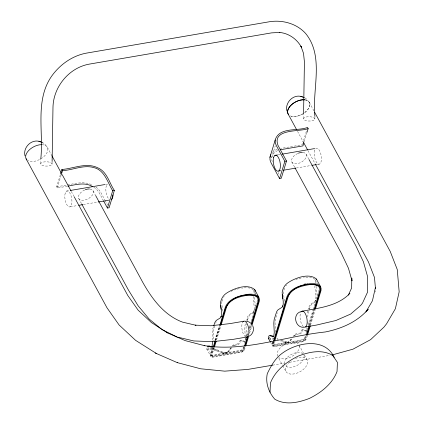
<?xml version="1.0" encoding="UTF-8"?>
<svg xmlns="http://www.w3.org/2000/svg" width="424" height="424" viewBox="0 0 424 424"><rect width="100%" height="100%" fill="white"/><g stroke="black" fill="none" stroke-linecap="round" stroke-linejoin="round"><path stroke-width="0.32" stroke-dasharray="2.12 1.59" d="M275.489 332.193L275.07 323.639A11.633 4.797 80.3 0 1 275.086 322.706L275.309 320.078A13.642 5.629 80.3 0 1 275.505 318.986L277.121 313.368M40.699 163.712L40.762 159.763M52.067 164.178A5.698 2.168 1 0 0 43.873 161.963A5.698 2.168 1 0 0 43.206 165.694A5.698 2.168 1 0 0 52.067 164.178L52.099 162.191M303.499 118.656L303.563 114.692M314.873 119.118A5.698 2.168 1 0 0 306.679 116.902A5.698 2.168 1 0 0 306.011 120.639A5.698 2.168 1 0 0 314.873 119.118L314.905 117.141M254.151 293.424C254.692 286.953 246.01 287.324 241.733 288.23M315.843 282.845C316.384 276.374 307.702 276.745 303.43 277.651M245.215 338.114C246 345.989 239.799 336.995 239.375 342.327A2.003 1.161 -28.5 0 1 237.159 344.002M306.907 327.535C307.707 335.379 301.491 326.48 301.067 331.748A2.003 1.161 -28.5 0 1 298.856 333.423L295.867 333.942L292.984 336.264M255.428 292.512L255.296 293.668M257.591 299.763L256.769 302.641M316.993 283.094L317.094 282.564M245.305 323.872L245.236 324.175A13.642 5.629 80.3 0 0 245.046 325.266L244.823 327.895A11.633 4.797 80.3 0 0 244.807 328.828L245.215 336.508M221.916 301.681L221.805 302.217A6.598 2.724 80.3 0 0 221.704 302.959L222.452 309.409A14.533 5.994 80.3 0 1 222.621 310.527L222.722 311.412A6.122 2.523 80.3 0 1 222.77 311.921L222.775 312.091M253.345 296.291L253.234 296.827A6.598 2.724 80.3 0 0 253.133 297.574L253.886 304.019A14.527 5.994 80.3 0 1 254.05 305.142L254.156 306.022A6.122 2.523 80.3 0 1 254.199 306.536L254.199 308.969A13.298 5.486 80.3 0 1 254.13 309.615L253.61 311.349A5.427 2.237 80.3 0 1 253.478 311.592L253.17 312.048A7.849 3.238 80.3 0 1 252.916 312.345L249.238 314.635A15.306 6.312 80.3 0 0 248.602 315.255L248.051 316.012A22.567 9.307 80.3 0 0 247.542 316.908C245.65 320.417 248.151 319.574 248.777 316.696A22.567 9.307 80.3 0 1 249.286 315.8L249.837 315.043A15.306 6.312 80.3 0 1 250.473 314.423L253.319 312.764M315.043 285.712L314.931 286.248A6.598 2.724 80.3 0 0 314.831 286.995L315.578 293.44A14.527 5.994 80.3 0 1 315.742 294.563L315.848 295.443A6.122 2.523 80.3 0 1 315.891 295.957L315.891 298.39A13.298 5.486 80.3 0 1 315.822 299.037L315.302 300.77A5.427 2.237 80.3 0 1 315.175 301.014L314.862 301.469A7.849 3.238 80.3 0 1 314.608 301.771L310.93 304.056A15.306 6.312 80.3 0 0 310.294 304.676L309.743 305.434A22.567 9.307 80.3 0 0 309.239 306.335C307.347 309.838 309.849 308.995 310.474 306.117A22.567 9.307 80.3 0 1 310.978 305.222L311.529 304.469A15.306 6.312 80.3 0 1 312.165 303.844L315.334 301.973M213.299 327.068L212.572 329.777A13.642 5.629 80.3 0 0 212.382 330.868L212.159 333.497A11.633 4.797 80.3 0 0 212.143 334.43L212.514 341.299M307.66 310.893L306.934 313.596A13.642 5.629 80.3 0 0 306.828 314.158M308.73 311.28L308.169 313.384A13.642 5.629 80.3 0 0 307.978 314.481L307.755 317.11A11.633 4.797 80.3 0 0 307.739 317.576M67.506 186.205L57.282 187.959L56.652 186.793L60.399 174.444M57.282 187.959L61.03 175.605M208.269 346.636L207.946 347.717A2.003 1.161 -28.5 0 0 209.334 348.777C216.569 346.44 226.22 358.487 230.529 347.85M222.038 301.22L222.828 298.761M212.922 346.848L210.617 354.443L211.396 356.367L212.424 356.78L240.896 351.899L242.512 351.284L243.705 350.298L244.834 346.88M214.841 340.514L219.256 325.95M213.214 347.171L210.733 355.349A3.371 1.95 -28.5 0 0 210.733 356.308A3.403 1.972 -28.5 0 0 211.327 356.95A3.371 1.95 -28.5 0 0 213.071 357.13L240.901 352.36A3.371 1.95 -28.5 0 0 242.305 351.899A3.403 1.972 -28.5 0 0 243.53 351.088A3.371 1.95 -28.5 0 0 244.637 349.535L245.591 346.392M215.312 340.249L219.892 325.144M213.42 347.357L211.385 354.056A2.003 1.161 -28.5 0 0 212.779 355.116L240.594 350.346A2.003 1.161 -28.5 0 0 242.814 348.671L243.445 346.604M215.509 340.461L220.051 325.473M213.505 347.924L211.205 355.519L211.396 356.367M215.811 340.324L220.416 325.129M272.346 161.56L271.779 160.023L271.704 157.543L275.261 145.808M214.258 347.585L211.968 355.132A2.003 1.161 -28.5 0 0 213.362 356.192L241.177 351.422M216.547 340.032L220.936 325.563M244.86 341.495L241.473 340.223L240.609 342.12A3.371 1.95 -28.5 0 1 239.502 343.673A3.403 1.972 -28.5 0 1 238.277 344.479A3.371 1.95 -28.5 0 1 236.873 344.945L233.894 345.454M302.667 143.503L302.296 144.738L280.714 148.437M303.605 140.413L306.785 129.919M304.236 141.574L306.854 132.929M244.457 343.249L245.973 338.257M246.731 335.76L248.056 331.393M249.19 327.651L250.133 324.53M251.082 321.408L254.866 308.926M255.243 307.676L255.444 307.013M255.826 305.757L256.022 305.11M256.319 304.13L256.509 303.494M247.325 335.67L248.093 333.137M249.63 328.07L250.78 324.27M244.357 346.599L243.403 349.747A2.003 1.161 -28.5 0 1 241.187 351.416M249.694 328.982L250.838 325.208M249.635 331.049L251.363 325.346M249.593 333.179L251.883 325.627M272.886 341.967L272.314 343.869L272.505 344.712L273.088 345.788L274.116 346.207L302.593 341.32L304.209 340.711L305.397 339.719L306.531 336.306M273.385 341.627L272.431 344.77A3.371 1.95 -28.5 0 0 272.436 345.735A3.403 1.972 -28.5 0 0 273.024 346.371A3.371 1.95 -28.5 0 0 274.768 346.551L302.593 341.781M273.708 341.415L273.083 343.482A2.025 1.171 -28.5 0 0 273.719 344.537A2.003 1.161 -28.5 0 0 274.471 344.537L288.707 342.099M273.856 341.776L272.897 344.945L273.088 345.788M274.429 342.041L273.666 344.558A2.003 1.161 -28.5 0 0 275.054 345.613L288.643 343.286M277.625 339.847L277.911 338.914L276.268 338.4M288.718 343.074L288.384 342.459L288.664 341.532L290.848 339.295M306.891 330.953L303.165 329.644L302.301 331.541A3.371 1.95 -28.5 0 1 301.199 333.094A3.403 1.972 -28.5 0 1 299.975 333.9A3.371 1.95 -28.5 0 1 298.581 334.356L295.586 334.875M304.851 336.979L304.512 338.092A2.003 1.161 -28.5 0 1 302.301 339.762L291.293 341.654M305.603 334.488L305.778 333.911M306.101 332.845L307.48 328.303M308.423 325.187L312.965 310.209M313.156 309.584L316.94 297.102M317.332 295.798L317.454 295.396M317.65 294.744L318.016 293.551M318.313 292.56L318.541 291.818M318.647 291.458L319.012 290.249M308.826 325.727L313.627 309.891M306.049 336.02L305.094 339.168A2.003 1.161 -28.5 0 1 302.884 340.838L291.23 342.841M309.483 324.699L313.866 310.225M309.986 324.901L314.401 310.336M307.283 335.813L306.329 338.956A3.371 1.95 -28.5 0 1 305.227 340.514A3.403 1.972 -28.5 0 1 304.003 341.32A3.371 1.95 -28.5 0 1 302.609 341.771M310.527 325.118L315.297 309.387M214.862 325.802L213.807 329.565A13.642 5.629 80.3 0 0 213.617 330.656L213.394 333.285A11.633 4.797 80.3 0 0 213.378 334.218L213.754 341.087M247.197 321.254L247.86 319.139M309.059 310.151L309.557 308.561M271.704 157.543C272.293 154.309 274.805 151.744 277.784 150.525M210.808 355.291L211.841 355.704L240.313 350.823L241.929 350.208L243.116 349.222L243.869 347.071M291.654 342.02L302.01 340.244L303.626 339.635L304.814 338.644L305.561 336.497M284.52 288.182L283.497 291.638A6.598 2.724 80.3 0 0 283.402 292.385L284.149 298.83A14.533 5.994 80.3 0 1 284.313 299.954L284.419 300.833A6.122 2.523 80.3 0 1 284.462 301.347L284.499 302.074M277.238 313.055L277.381 312.689M215.689 323.268L215.933 322.68M253.695 311.163L253.732 311.073A4.855 2.003 80.3 0 0 253.822 310.829L253.822 310.829A11.501 4.744 80.3 0 1 253.695 311.163L253.61 311.349M315.387 300.584L315.424 300.494A4.855 2.003 80.3 0 0 315.514 300.25L315.514 300.25A11.501 4.744 80.3 0 1 315.387 300.584L315.302 300.77M223.612 297.309L224.158 296.493M291.24 339.232L289.168 341.892M291.855 338.919L290.498 340.817M231.006 347.775L228.192 351.708L225.807 353.356L223.432 353.203L212.641 349.54L209.048 349.715A3.371 1.95 -28.5 0 1 207.299 349.535A3.403 1.972 -28.5 0 1 206.711 348.894A3.371 1.95 -28.5 0 1 206.716 347.94M231.621 347.463C227.036 358.407 219.441 349.413 211.634 349.063L211.3 348.443M285.85 285.914L286.476 285.119M211.804 347.108L211.184 347.341L209.79 346.927M232.14 345.91L234.175 344.521L237.154 344.007M293.551 336.264L296.201 334.562L295.867 333.942M294.166 335.951L295.136 335.151M272.394 152.396L274.805 150.435L277.397 149.168M253.918 312.34L253.483 312.652M232.824 346.042L234.509 345.141L234.175 344.521M231.038 291.277L236.03 289.422M288.384 342.459C285.84 343.509 283.19 341.924 280.815 341.087M295.851 279.437L297.728 278.844M237.292 289.083L240.477 288.394M298.989 278.51L302.169 277.815M304.172 284.038L306.054 283.672M306.685 283.555L307.941 283.311M56.652 186.793L66.881 185.044M67.522 184.933C75.811 183.327 84.768 180.969 92.729 185.177M66.478 191.129L69.737 190.572M105.56 184.429L107.516 184.096A8.141 3.36 80.3 0 0 105.989 191.712A8.141 3.36 80.3 0 0 109.546 199.63M278.171 154.834L280.126 154.5M70.283 206.774L77.449 205.545M83.311 204.543L98.294 201.972M296.307 168.021L311.285 165.455M317.147 164.448L319.754 164.003M246.588 319.293L247.823 319.081M308.285 308.714L309.52 308.502M240.238 340.435L241.426 340.228M301.93 329.856L303.123 329.649M211.401 347.336L212.636 347.124M305.762 331.16L306.997 330.948M272.505 344.712L273.533 345.131L289.067 342.465M272.712 365.165L284.43 363.151M289.64 362.26L330.015 355.339M274.62 338.029L271.031 338.198A2.003 1.161 -28.5 0 1 269.643 337.144M274.339 338.962L270.74 339.136A3.371 1.95 -28.5 0 1 270.062 339.195M41.706 142.31L44.907 144.202L46.19 145.951M41.605 142.268L43.216 142.904M281.605 340.361C283.815 341.161 286.306 342.528 288.664 341.532L288.998 342.147C286.057 343.276 283.11 341.267 280.381 340.35M93.778 187.254C98.819 189.978 100.552 195.872 103.339 200.472M305.153 97.992L306.844 99.296L308.126 101.039M95.962 187.058L98.622 189.364L100.568 192.035L104.834 199.895M309.345 102.481L314.401 111.793M297.531 131.345L302.577 140.636M307.935 150.509L315.191 163.865M306.144 154.251L308.672 158.91M291.802 161.963L294.956 167.766M278.096 172.478L279.676 175.388M315.207 279.713L317.396 283.751M304.814 338.644L305.397 339.719M303.626 339.635L304.209 340.711M307.156 359.987L298.883 344.749A12.079 6.996 -28.5 0 0 291.421 342.147M253.51 290.292L255.698 294.325M269.637 337.711L271.519 341.166M271.832 341.744L273.083 344.05M273.533 345.131L274.116 346.207M270.57 342.306L272.431 345.73M278.833 358.444L282.511 365.218M282.813 365.779L285.882 371.424M243.116 349.222L243.705 350.298M241.929 350.208L242.512 351.284M207.946 348.29L211.385 354.628M211.841 355.704L212.424 356.78M206.711 348.894L210.733 356.308M105.141 200.457L107.579 204.951M93.063 190.784L95.267 194.849M78.721 198.496L81.88 204.32M47.382 147.398L51.479 154.946M71.343 191.531L73.866 196.179M277.911 338.914L278.239 339.534M272.998 337.864L273.332 338.485M375.653 290.673L375.754 291.929M307.914 321.784L308.131 325.341M255.46 306.859L255.434 306.324A6.122 2.523 80.3 0 0 255.391 305.81L255.285 304.93A14.527 5.994 80.3 0 0 255.121 303.807L254.368 297.362A6.598 2.724 80.3 0 1 254.427 296.874M246.439 335.919L246.042 328.616A11.633 4.797 80.3 0 1 246.058 327.683L246.28 325.06A13.642 5.629 80.3 0 1 246.471 323.963M299.286 345.899A12.079 6.996 -28.5 0 1 291.977 356.399A12.079 6.996 -28.5 0 1 278.812 357.596M277.609 356.186A12.079 6.996 -28.5 0 1 289.613 342.481M295.523 358.466A12.079 6.996 -28.5 0 1 307.321 363.978A12.079 6.996 -28.5 0 1 290.482 374.069A12.079 6.996 -28.5 0 1 289.64 361.995M41.955 144.695A12.079 6.996 -28.5 0 1 45.22 155.253A12.079 6.996 -28.5 0 1 27.873 160.617M305.179 99.9A12.079 6.996 -28.5 0 1 304.103 113.076M303.579 113.431A12.079 6.996 -28.5 0 1 291.129 116.25M303.377 326.57A8.146 3.36 80.2 0 1 300.197 319.028A8.146 3.36 80.2 0 1 301.326 311.608M245.512 336.826A8.146 3.36 80.3 0 1 241.956 328.902A8.146 3.36 80.3 0 1 243.482 321.286M216.208 322.118A22.567 9.307 80.3 0 1 216.41 321.752M316.124 286.295A6.598 2.724 80.3 0 0 316.066 286.783L316.813 293.228A14.527 5.994 80.3 0 1 316.977 294.351L317.083 295.231A6.122 2.523 80.3 0 1 317.126 295.745M303.065 152.476A8.141 4.717 -28.5 0 1 303.881 160.373A8.141 4.717 -28.5 0 1 292.157 162.487A8.141 4.717 -28.5 0 1 297.849 153.414M89.978 189.009A8.141 4.717 -28.5 0 1 90.794 196.906A8.141 4.717 -28.5 0 1 79.076 199.02A8.141 4.717 -28.5 0 1 84.768 189.947M305.148 99.863A12.079 6.996 -28.5 0 1 309.764 105.311A12.079 6.996 -28.5 0 1 303.16 113.659M302.646 113.966A12.079 6.996 -28.5 0 1 290.302 115.906M304.003 355.577A10.711 6.206 -28.5 0 1 295.915 365.997A10.711 6.206 -28.5 0 1 284.541 364.205M284.446 363.718A10.711 6.206 -28.5 0 1 292.539 353.828A10.711 6.206 -28.5 0 1 303.801 355.005M216.214 349.493L215.933 350.425L216.267 351.04L216.547 350.113L216.214 349.493M223.713 352.275L223.432 353.203L223.766 353.817L224.047 352.895L223.713 352.275M226.973 352.111L226.692 353.038L227.026 353.653L227.301 352.726L226.973 352.111M285.41 341.696L285.129 342.629L285.463 343.239L285.744 342.316L285.41 341.696M65.216 193.121A8.141 3.36 80.3 0 0 68.513 206.668A8.141 3.36 80.3 0 0 71.423 197.07A8.141 3.36 80.3 0 0 65.216 193.121M314.682 150.345A8.141 3.36 80.3 0 0 317.979 163.897A8.141 3.36 80.3 0 0 320.889 154.299A8.141 3.36 80.3 0 0 314.682 150.345"/><path stroke-width="0.64" d="M40.773 159.101C43.73 131.8 34.784 100.53 51.558 76.278C59.789 64.734 71.963 55.931 86.008 53.196L269.622 21.714C282.607 19.711 296.62 23.548 305.598 33.432C324.588 56.641 311.873 89.607 314.915 116.478M52.11 161.533L52.984 107.336C53.35 86.994 68.815 67.93 88.945 64.183L271.54 32.876L279.904 32.441M303.573 114.035L304.421 61.867L303.526 53.366L300.923 46.105L301.549 47.467C297.224 39.278 288.988 33.342 279.702 32.468M270.03 392.232L270.422 383.005C275.33 370.465 286.317 361.974 298.051 356.16C309.043 351.941 321.906 349.021 332.681 355.407L337.419 362.361L337.027 371.583C332.119 384.123 321.132 392.613 309.398 398.428C298.406 402.646 285.543 405.567 274.763 399.18C268.646 392.131 265.344 383.042 267.268 373.708C270.978 366.071 274.964 358.603 281.976 353.457C296.551 342.406 324.704 336.953 334.197 357.337M375.41 287.53L372.447 300.764L365.87 312.011M60.584 173.829L61.893 169.505C73.728 168.545 86.427 162.106 97.971 167.888C107.155 171.895 109.238 182.866 114.348 190.466L109.106 207.755L107.452 208.041L103.657 201.056M61.215 174.99L62.524 170.665L61.893 169.505M107.452 208.041L112.689 190.752C107.542 182.431 104.723 170.119 93.768 167.565C83.374 164.57 72.907 170.098 62.524 170.665M308.163 128.61C300.574 131.938 271.816 128.297 277.964 145.294L286.497 161.009L281.255 178.297L279.601 178.584L271.063 162.858L270.024 160.034L269.94 157.288L275.181 139.999C279.188 126.75 297.712 131.392 307.533 127.449L308.163 128.61L307.04 132.315M213.404 346.541L215.122 340.875M219.892 325.144L225.42 306.897C228.6 299.365 237.366 296.27 244.786 294.876C249.731 293.572 260.712 293.223 259.324 301.088L252.073 324.996M213.892 346.657L215.615 340.96M220.416 325.129L225.409 308.667C229.877 296.922 246.227 292.242 257.357 296.381L258.343 297.855L258.841 299.789L258.47 301.909L251.554 324.715M214.449 346.954L216.166 341.294M221.127 324.932L226.655 306.69C229.559 299.773 237.758 297.15 244.505 295.809C249.005 294.701 259.234 294.028 258.084 301.3L251.22 323.952M279.601 178.584L284.838 161.295L276.305 145.57L275.261 142.745L275.181 139.999M303.86 142.809L302.921 145.898L280.1 149.789M244.547 345.968L247.404 336.534M245.22 345.613L247.907 336.746M245.782 345.761L248.639 336.322M282.267 306.971L282.199 307.071A7.849 3.238 80.3 0 1 281.944 307.368L278.266 309.658A15.306 6.312 80.3 0 0 277.63 310.278L277.079 311.036A22.567 9.307 80.3 0 0 276.57 311.931L274.264 319.198A13.642 5.629 80.3 0 0 274.074 320.29L273.851 322.918A11.633 4.797 80.3 0 0 273.835 323.851L274.254 332.405L273.803 335.951L272.876 336.762L269.219 335.464L268.403 337.356A3.371 1.95 -28.5 0 0 268.403 338.315L270.263 341.739M273.57 340.997L287.117 296.323C290.292 288.786 299.058 285.691 306.483 284.297C311.428 282.994 322.404 282.644 321.016 290.509L315.488 308.757M274.047 341.145L287.101 298.088C291.569 286.343 307.925 281.663 319.055 285.803L320.035 287.281L320.533 289.21L320.162 291.336L314.788 309.07M274.81 340.779L288.352 296.111C291.256 289.195 299.455 286.576 306.197 285.235C310.697 284.128 320.926 283.449 319.781 290.721L314.057 309.599M306.239 335.389L309.101 325.955M306.912 335.04L309.796 325.537M307.474 335.183L310.336 325.743M213.627 326.014L214.878 322.51A22.567 9.307 80.3 0 1 215.381 321.615L215.933 320.857A15.306 6.312 80.3 0 1 216.569 320.237L220.247 317.947A7.849 3.238 80.3 0 0 220.501 317.645L220.814 317.189A5.427 2.237 80.3 0 0 220.941 316.951L221.063 316.67A4.85 1.998 80.3 0 0 221.153 316.431L221.461 315.212A13.298 5.486 80.3 0 0 221.529 314.566L221.529 312.133A6.122 2.523 80.3 0 0 221.487 311.624L221.381 310.739A14.533 5.994 80.3 0 0 221.217 309.621L220.469 303.171A6.598 2.724 80.3 0 1 220.57 302.429C221.206 298.835 223.151 295.417 226.22 293.366C233.322 288.537 247.521 283.184 254.713 289.634L258.741 297.049M269.94 157.288L270.751 154.712M220.941 316.951L221.153 316.431A11.501 4.744 80.3 0 1 221.026 316.76M282.395 306.785L282.506 306.616A5.427 2.237 80.3 0 0 282.638 306.372L283.158 304.639A13.298 5.486 80.3 0 0 283.227 303.992L283.227 301.559A6.122 2.523 80.3 0 0 283.184 301.045L283.078 300.166A14.533 5.994 80.3 0 0 282.914 299.042L282.161 292.597A6.598 2.724 80.3 0 1 282.262 291.85C282.903 288.256 284.849 284.843 287.917 282.787C295.014 277.959 309.218 272.606 316.41 279.056L320.438 286.47M212.048 346.684L212.535 341.733M282.723 306.186L282.76 306.091A4.85 1.998 80.3 0 0 282.85 305.852L282.861 305.837A11.501 4.744 80.3 0 1 282.723 306.186L282.638 306.372M348.364 295.083L351.666 287.885L351.782 278.017L352.01 280.863L348.486 268.323L341.283 253.102L294.956 167.766M208.433 346.26L208.968 345.814L211.025 346.715M270.189 335.554L270.682 335.241L273.772 336.497M207.331 346.223L208.046 346.159M366.299 311.614L368.196 309.218C357.252 322.012 341.447 328.743 325.245 331.981C284.997 336.158 244.934 352.185 204.108 345.597L204.819 345.751L185.15 340.599L166.245 332.347L167.363 332.829L151.469 322.59L138.155 310.193L127.783 295.486L74.179 196.757M349.89 293.408C337.456 306.404 318.461 308.041 301.713 311.306M249.238 336.153C252.99 334.351 254.591 329.268 252.699 325.579M300.961 311.566C291.807 314.11 295.406 328.854 304.665 327.169A8.146 3.355 80.2 0 0 306.769 317.751A8.146 3.355 80.2 0 0 301.326 311.619M331.971 354.999L352.985 349.175L370.597 339.651L383.911 327.169L386.566 323.814L395.38 308.736L399.164 291.823L397.251 269.516L390.218 251.432L314.714 112.371M68.147 186.094C76.219 184.562 85.229 181.991 92.808 186.687M70.389 190.461L104.908 184.541M274.916 155.396L277.519 154.946M282.077 154.166L314.645 148.58M112.689 190.752L114.348 190.466M284.838 161.295L286.497 161.009M78.753 205.322L82.659 204.654M98.294 201.972L108.714 200.186M278.722 171.036L280.672 170.702M283.28 170.257L295.655 168.132M311.937 165.344L316.5 164.56M243.482 321.286L229.771 323.639L210.876 325.754L195.316 325.16L195.962 325.298L182.463 322.108C163.966 315.18 151.797 298.581 142.543 281.923L95.58 195.427M247.287 336.932L233.131 339.359L212.53 341.665L193.8 340.954L177.72 337.149M305.519 326.946L316.5 325.065L335.877 320.518L350.68 314.057L360.692 305.407L362.499 303.134L367.576 292.072L367.502 276.316L363.442 261.878L355.768 245.65L308.99 159.493M272.712 365.165L247.966 369.405L224.736 371.159L200.663 368.785L177.221 362.61M302.471 96.932C294.055 93.322 284.626 102.285 286.953 110.982M40.534 141.839C32.118 138.229 22.689 147.197 25.016 155.894M245.984 320.989L249.121 322.039L251.31 323.549M303.139 97.202L304.146 97.594M300.812 96.28L304.077 97.568M38.87 141.192L41.605 142.268M26.103 158.836L106.981 307.787L119.112 324.996L135.601 340.35L156.377 353.489M155.253 353.007L177.455 362.706M161.92 329.512L176.866 336.932M161.406 329.093L149.126 319.023L138.113 305.773L128.345 289.894L81.88 204.32M296.583 129.601L288.071 113.924A12.079 6.996 -28.5 0 1 291.913 104.421A12.079 6.996 -28.5 0 1 304.57 99.82M302.89 141.213L307.623 149.926M315.504 164.443L368.477 262.011L374.487 277.466L375.468 288.643M51.792 155.529L61.252 172.95M62.201 174.693L71.031 190.954M316.41 279.056L316.717 279.761M254.713 289.634L255.243 291.076M282.856 298.708L282.167 294.622M221.164 309.287L220.475 305.195M289.613 342.481A12.079 6.996 -28.5 0 1 290.737 342.248M26.898 159.832A12.079 6.996 -28.5 0 1 28.657 150.531A12.079 6.996 -28.5 0 1 41.319 144.653M243.1 321.599A8.146 3.36 80.3 0 1 248.612 328.102A8.146 3.36 80.3 0 1 246.127 337.106M268.996 338.956A3.403 1.972 -28.5 0 1 268.403 338.315M298.416 153.186A8.141 4.717 -28.5 0 1 302.487 152.433M85.335 189.719A8.141 4.717 -28.5 0 1 89.406 188.966M112.996 194.844A8.141 3.36 80.3 0 1 111.321 199.741M288.458 114.507A12.079 6.996 -28.5 0 1 291.442 104.786A12.079 6.996 -28.5 0 1 304.549 99.788M273.65 157.383A8.141 3.36 80.3 0 0 276.946 170.93A8.141 3.36 80.3 0 0 279.856 161.332A8.141 3.36 80.3 0 0 273.65 157.383"/></g></svg>
